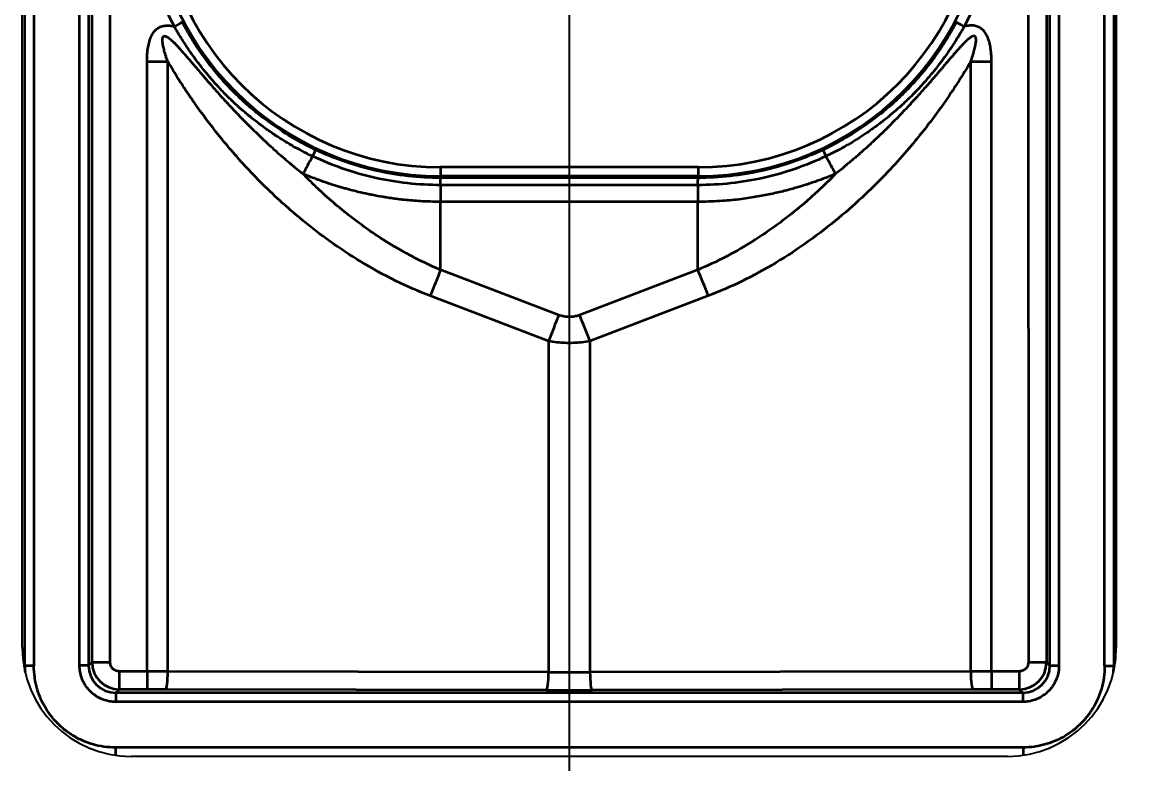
# Model space of a CAD drawing. Header units: millimetres. Extents: x 68 to 2000, y 100 to 2870.
# Drawn here: x 619.3 to 680.7, y 1670.3 to 1711.2 of the extents above; entities that cross this region are included whole.
import ezdxf

# ---------------------------------------------------------------- set-up
doc = ezdxf.new("R2010")
doc.units = ezdxf.units.MM
doc.header["$LTSCALE"] = 10
for name, color, linetype, lineweight in [('_Sichtbarkanten', 7, 'Continuous', 25), ('Bemaßung (ISO)', 7, 'Continuous', 25), ('Sichtbar schmal (ISO)', 7, 'Continuous', 35)]:
    doc.layers.add(name, color=color, linetype=linetype, lineweight=lineweight)
doc.styles.add('Notiztext (DIN)', font='verdana.ttf')
doc.dimstyles.new('Standard (DIN)', dxfattribs={"dimscale": 10, "dimtxt": 2.5, "dimasz": 2.5, "dimexe": 2, "dimexo": 4, "dimgap": 0.5, "dimtad": 1, "dimdec": 1, "dimrnd": 1e-08, "dimtxsty": 'Notiztext (DIN)', "dimcen": 0.09, "dimclrd": 256, "dimclre": 256, "dimclrt": 256, "dimadec": 0, "dimazin": 2, "dimtfac": 1, "dimtmove": 0, "dimatfit": 3, "dimfxl": 0, "dimtolj": 1, "dimtzin": 0, "dimlwd": -1, "dimlwe": -1, "dimarcsym": 0})

# ---------------------------------------------------------------- blocks, each defined once
blk = doc.blocks.new('*D75')
at = {"layer": 'Bemaßung (ISO)', "transparency": 16777216}
for p, q in [((649.429, 1980.97), (649.429, 1440.017)), ((589.279, 1583.67), (589.279, 1440.017)), ((564.279, 1460.017), (539.279, 1460.017)), ((589.279, 1460.017), (614.279, 1460.017)), ((614.279, 1460.017), (624.429, 1460.017)), ((649.429, 1460.017), (624.429, 1460.017)), ((674.429, 1460.017), (699.429, 1460.017))]:
    blk.add_line(p, q, dxfattribs=at)
for points in [[(564.279, 1464.184), (564.279, 1455.85), (589.279, 1460.017)], [(674.429, 1464.184), (674.429, 1455.85), (649.429, 1460.017)]]:
    blk.add_solid(points, dxfattribs=at)
at = {"layer": 'Defpoints', "color": 0, "transparency": 16777216}
for p in [(649.429, 2020.97), (589.279, 1623.67), (649.429, 1460.017)]:
    blk.add_point(p, dxfattribs=at)
at = {"layer": 'Bemaßung (ISO)', "transparency": 16777216, "insert": (599.778, 1491.041), "char_height": 25, "attachment_point": 1, "style": 'Notiztext (DIN)'}
blk.add_mtext('\\A1;60', dxfattribs=at)
blk = doc.blocks.new('*D78')
at = {"layer": 'Bemaßung (ISO)', "transparency": 16777216}
for p, q in [((584.438, 2473.661), (477.204, 2473.661)), ((497.204, 1698.679), (497.204, 2448.661)), ((584.438, 1673.679), (477.204, 1673.679))]:
    blk.add_line(p, q, dxfattribs=at)
for points in [[(493.038, 2448.661), (501.371, 2448.661), (497.204, 2473.661)], [(493.038, 1698.679), (501.371, 1698.679), (497.204, 1673.679)]]:
    blk.add_solid(points, dxfattribs=at)
at = {"layer": 'Defpoints', "color": 0, "transparency": 16777216}
for p in [(497.204, 2473.661), (624.438, 2473.661), (624.438, 1673.679)]:
    blk.add_point(p, dxfattribs=at)
at = {"layer": 'Bemaßung (ISO)', "transparency": 16777216, "insert": (466.063, 2043.037), "char_height": 25, "attachment_point": 1, "rotation": 90, "style": 'Notiztext (DIN)'}
blk.add_mtext('\\A1;800', dxfattribs=at)
blk = doc.blocks.new('*D80')
at = {"layer": 'Bemaßung (ISO)', "transparency": 16777216}
for p, q in [((622.438, 1635.678), (622.438, 1523.393)), ((676.421, 1635.678), (676.421, 1523.393)), ((597.438, 1543.393), (572.438, 1543.393)), ((622.438, 1543.393), (676.421, 1543.393)), ((701.421, 1543.393), (726.421, 1543.393))]:
    blk.add_line(p, q, dxfattribs=at)
for points in [[(597.438, 1547.56), (597.438, 1539.227), (622.438, 1543.393)], [(701.421, 1547.56), (701.421, 1539.227), (676.421, 1543.393)]]:
    blk.add_solid(points, dxfattribs=at)
at = {"layer": 'Defpoints', "color": 0, "transparency": 16777216}
for p in [(622.438, 1675.678), (676.421, 1675.678), (676.421, 1543.393)]:
    blk.add_point(p, dxfattribs=at)
at = {"layer": 'Bemaßung (ISO)', "transparency": 16777216, "insert": (629.97, 1573.914), "char_height": 25, "attachment_point": 1, "style": 'Notiztext (DIN)'}
blk.add_mtext('\\A1;54', dxfattribs=at)

msp = doc.modelspace()

# ---------------------------------------------------------------- linework, layer by layer
at = {"layer": '_Sichtbarkanten'}
for p, q in [((619.279, 1676.67), (619.279, 2470.67)), ((679.579, 2470.67), (679.579, 1676.67)), ((673.579, 1670.67), (625.279, 1670.67))]:
    msp.add_line(p, q, dxfattribs=at)
for centre, start, end in [((625.279, 1676.67), 180, 270), ((673.579, 1676.67), 270, 0)]:
    msp.add_arc(centre, 6, start, end, dxfattribs=at)
at = {"layer": 'Sichtbar schmal (ISO)'}
for p, q in [((619.421, 1675.661), (619.421, 2471.679)), ((619.921, 2471.679), (619.921, 1675.661)), ((622.438, 1675.678), (622.438, 2471.662)), ((622.938, 2471.662), (622.938, 1675.678)), ((675.921, 1675.678), (675.921, 2471.662)), ((676.421, 2471.662), (676.421, 1675.678)), ((678.938, 1675.661), (678.938, 2471.679)), ((679.438, 2471.679), (679.438, 1675.661)), ((623.126, 1675.866), (623.153, 1976.053)), ((624.126, 1675.861), (624.153, 1976.048)), ((674.706, 1976.048), (674.733, 1675.861)), ((675.706, 1976.053), (675.733, 1675.866)), ((626.157, 1675.361), (626.157, 1708.991)), ((627.298, 1675.36), (627.298, 1708.991)), ((671.561, 1675.36), (671.561, 1708.991)), ((672.702, 1675.361), (672.702, 1708.991)), ((656.529, 1703.161), (642.329, 1703.161)), ((642.329, 1703.161), (642.329, 1702.661)), ((656.529, 1703.161), (656.529, 1702.661)), ((642.329, 1702.661), (642.329, 1702.577)), ((656.529, 1702.661), (642.329, 1702.661)), ((656.529, 1702.577), (642.329, 1702.577)), ((656.529, 1702.661), (656.529, 1702.577)), ((656.52, 1702.178), (642.339, 1702.178)), ((642.339, 1702.178), (642.339, 1701.257)), ((656.52, 1702.178), (656.52, 1701.257)), ((656.52, 1701.257), (642.339, 1701.257)), ((642.339, 1697.504), (642.339, 1701.257)), ((656.52, 1697.504), (656.52, 1701.257)), ((648.859, 1695.012), (642.339, 1697.504)), ((656.52, 1697.504), (650, 1695.012)), ((648.288, 1693.576), (641.768, 1696.068)), ((657.09, 1696.068), (650.571, 1693.576)), ((648.288, 1693.576), (648.288, 1675.318)), ((650.571, 1693.576), (650.571, 1675.318)), ((619.373, 1675.613), (619.421, 1675.661)), ((619.921, 1675.661), (619.421, 1675.661)), ((622.938, 1675.678), (622.438, 1675.678)), ((623.126, 1675.866), (622.938, 1675.678)), ((675.921, 1675.678), (675.733, 1675.866)), ((675.921, 1675.678), (676.421, 1675.678)), ((678.938, 1675.661), (679.438, 1675.661)), ((679.438, 1675.661), (679.486, 1675.613)), ((626.157, 1675.361), (624.625, 1675.361)), ((624.625, 1675.361), (624.625, 1674.366)), ((626.157, 1675.361), (626.157, 1674.366)), ((648.288, 1675.318), (627.298, 1675.36)), ((671.561, 1675.36), (650.571, 1675.318)), ((674.233, 1675.361), (672.702, 1675.361)), ((672.702, 1675.361), (672.702, 1674.366)), ((674.233, 1675.361), (674.233, 1674.366)), ((624.625, 1674.366), (624.438, 1674.178)), ((626.157, 1674.366), (624.625, 1674.366)), ((648.174, 1674.323), (627.184, 1674.365)), ((671.675, 1674.365), (650.685, 1674.323)), ((674.233, 1674.366), (672.702, 1674.366)), ((674.421, 1674.178), (674.233, 1674.366)), ((674.421, 1674.178), (624.438, 1674.178)), ((624.438, 1674.178), (624.438, 1673.679)), ((674.421, 1673.679), (624.438, 1673.679)), ((674.421, 1674.178), (674.421, 1673.679)), ((674.439, 1671.161), (624.42, 1671.161)), ((624.42, 1671.161), (624.42, 1670.732)), ((674.439, 1671.161), (674.439, 1670.732))]:
    msp.add_line(p, q, dxfattribs=at)
for centre, radius, start, end in [((642.329, 1718.67), 16.009, 90, 270), ((656.529, 1718.67), 16.009, 270, 90), ((642.329, 1718.67), 15.509, 90, 270), ((656.529, 1718.67), 15.509, 270, 90)]:
    msp.add_arc(centre, radius, start, end, dxfattribs=at)
for centre, major_axis, ratio, start_param, end_param in [((627.661, 1710.924), (0.442, 0.233), 0.004634, 0.017453, 1.568358), ((671.198, 1710.924), (-0.442, 0.233), 0.004631, 4.714833, 6.265732), ((626.157, 1709.043), (-10, 0), 0.005236, 1.570796, 1.685164), ((672.702, 1709.043), (-10, 0), 0.005236, 1.45643, 1.570796), ((636.283, 1705.683), (4.738, 8.806), 0.002481, 4.379443, 4.494548), ((635.23, 1703.672), (0.214, 0.452), 0.008952, 4.930063, 6.265731), ((663.629, 1703.672), (-0.214, 0.452), 0.008952, 0.017454, 1.353122), ((662.576, 1705.683), (4.738, -8.806), 0.002481, 4.93023, 5.045334), ((642.335, 1702.077), (-0.005, 0.5), 0.011389, 4.914052, 6.265594), ((642.339, 1696.042), (1.785, 4.67), 0.108522, 1.294198, 1.606695), ((656.52, 1696.042), (-1.785, 4.67), 0.108522, 4.67649, 4.988987), ((648.859, 1693.55), (1.785, 4.67), 0.108522, 1.294198, 1.606695), ((650, 1693.55), (-1.785, 4.67), 0.108522, 4.67649, 4.988987), ((624.422, 1675.662), (-3.537, -3.536), 0.999752, 5.498011, 5.56521), ((624.438, 1675.679), (-1.068, -1.054), 0.999497, 5.504308, 7.074794), ((624.126, 1675.866), (-1, 0), 0.005236, 0.017454, 1.570797), ((624.626, 1675.866), (-0.971, 1.143), 0.999883, 0.866451, 2.437004), ((674.233, 1675.866), (-0.971, -1.143), 0.999883, 0.704588, 2.275142), ((674.42, 1675.679), (-1.061, 1.061), 0.999492, 2.356403, 3.926894), ((674.733, 1675.866), (1, 0), 0.005236, 4.712389, 6.265732), ((674.437, 1675.662), (-3.537, 3.536), 0.999752, 3.859546, 3.926745), ((626.157, 1675.209), (-9.998, 0), 0.015185, 4.597998, 4.712389), ((627.184, 1675.365), (-0.002, -1), 0.11413, 0.017568, 1.565823), ((648.174, 1675.323), (-0.002, -1), 0.11413, 0.017568, 1.565823), ((649.429, 1675.513), (-9.997, 0), 0.01972, 1.456394, 1.685199), ((650.685, 1675.323), (0.002, -1), 0.11413, 4.717362, 6.265617), ((672.702, 1675.209), (-9.998, 0), 0.015186, 4.712389, 4.82678), ((671.675, 1675.365), (0.002, -1), 0.11413, 4.717362, 6.265617), ((626.157, 1674.209), (-8.998, 0), 0.017452, 4.597994, 4.712388), ((649.429, 1674.514), (-10.997, 0), 0.017452, 1.4564, 1.685193), ((672.702, 1674.209), (-8.998, 0), 0.017452, 4.71239, 4.826784)]:
    msp.add_ellipse(centre, major_axis=major_axis, ratio=ratio, start_param=start_param, end_param=end_param, dxfattribs=at)
for points in [[(627.661, 1710.927), (627.381, 1711.456), (626.883, 1712.538), (626.312, 1714.239), (625.928, 1715.989), (625.734, 1717.771), (625.734, 1719.564), (625.927, 1721.346), (626.31, 1723.096), (626.88, 1724.797), (627.378, 1725.88), (627.658, 1726.409)], [(626.157, 1708.991), (626.157, 1709.066), (626.159, 1709.213), (626.171, 1709.416), (626.189, 1709.606), (626.214, 1709.784), (626.247, 1709.949), (626.286, 1710.101), (626.332, 1710.243), (626.385, 1710.373), (626.445, 1710.491), (626.513, 1710.596), (626.586, 1710.687), (626.663, 1710.764), (626.746, 1710.828), (626.836, 1710.882), (626.937, 1710.926), (627.054, 1710.959), (627.186, 1710.977), (627.332, 1710.979), (627.492, 1710.963), (627.603, 1710.941), (627.661, 1710.927)], [(671.561, 1708.991), (671.38, 1708.685), (671.002, 1708.068), (670.4, 1707.149), (669.727, 1706.189), (668.954, 1705.167), (668.057, 1704.073), (667.003, 1702.899), (665.757, 1701.647), (664.299, 1700.348), (662.643, 1699.063), (660.819, 1697.86), (658.914, 1696.827), (657.695, 1696.299), (657.09, 1696.068)], [(624.625, 1675.361), (624.592, 1675.361), (624.528, 1675.367), (624.433, 1675.396), (624.346, 1675.442), (624.27, 1675.505), (624.207, 1675.581), (624.161, 1675.668), (624.132, 1675.763), (624.126, 1675.828), (624.126, 1675.861)], [(674.733, 1675.861), (674.733, 1675.828), (674.727, 1675.763), (674.698, 1675.668), (674.652, 1675.581), (674.589, 1675.505), (674.513, 1675.442), (674.426, 1675.396), (674.331, 1675.367), (674.267, 1675.361), (674.233, 1675.361)]]:
    msp.add_open_spline(points, degree=3, dxfattribs=at)
for points, knots in [([(671.201, 1726.409), (671.48, 1725.88), (671.979, 1724.797), (672.549, 1723.096), (672.932, 1721.346), (673.125, 1719.564), (673.125, 1717.771), (672.931, 1715.989), (672.547, 1714.239), (671.976, 1712.538), (671.478, 1711.456), (671.198, 1710.927)], [0, 0, 0, 0, 0.1111111, 0.2222222, 0.3333333, 0.4444444, 0.5555556, 0.6666667, 0.7777778, 0.8888889, 1, 1, 1, 1]), ([(635.444, 1704.124), (635.039, 1704.316), (634.663, 1704.515), (634.316, 1704.714), (633.97, 1704.913), (633.652, 1705.112), (633.358, 1705.31), (633.064, 1705.508), (632.792, 1705.704), (632.54, 1705.897), (632.289, 1706.09), (632.057, 1706.28), (631.841, 1706.465), (631.625, 1706.651), (631.425, 1706.833), (631.24, 1707.01), (631.054, 1707.187), (630.882, 1707.359), (630.721, 1707.526), (630.561, 1707.694), (630.412, 1707.856), (630.272, 1708.014), (630.133, 1708.172), (630.004, 1708.325), (629.883, 1708.473), (629.762, 1708.621), (629.649, 1708.764), (629.543, 1708.902), (629.438, 1709.041), (629.339, 1709.175), (629.247, 1709.304), (629.154, 1709.434), (629.068, 1709.558), (628.987, 1709.679), (628.906, 1709.799), (628.83, 1709.915), (628.759, 1710.027), (628.688, 1710.139), (628.622, 1710.246), (628.56, 1710.349), (628.498, 1710.452), (628.44, 1710.55), (628.386, 1710.644), (628.332, 1710.739), (628.282, 1710.828), (628.235, 1710.913), (628.188, 1710.999), (628.144, 1711.08), (628.103, 1711.157)], [0, 0, 0, 0, 0.0625, 0.0625, 0.0625, 0.125, 0.125, 0.125, 0.1875, 0.1875, 0.1875, 0.25, 0.25, 0.25, 0.3125, 0.3125, 0.3125, 0.375, 0.375, 0.375, 0.4375, 0.4375, 0.4375, 0.5, 0.5, 0.5, 0.5625, 0.5625, 0.5625, 0.625, 0.625, 0.625, 0.6875, 0.6875, 0.6875, 0.75, 0.75, 0.75, 0.8125, 0.8125, 0.8125, 0.875, 0.875, 0.875, 0.9375, 0.9375, 0.9375, 0.9999999, 0.9999999, 0.9999999, 0.9999999]), ([(670.756, 1711.157), (670.716, 1711.081), (670.672, 1711), (670.625, 1710.915), (670.578, 1710.829), (670.528, 1710.739), (670.473, 1710.645), (670.419, 1710.55), (670.361, 1710.451), (670.298, 1710.347), (670.235, 1710.243), (670.169, 1710.135), (670.097, 1710.023), (670.025, 1709.91), (669.949, 1709.793), (669.867, 1709.672), (669.786, 1709.551), (669.699, 1709.425), (669.605, 1709.295), (669.512, 1709.165), (669.413, 1709.03), (669.307, 1708.891), (669.2, 1708.752), (669.087, 1708.608), (668.965, 1708.459), (668.843, 1708.311), (668.713, 1708.158), (668.574, 1708), (668.434, 1707.842), (668.285, 1707.679), (668.124, 1707.512), (667.963, 1707.344), (667.79, 1707.172), (667.604, 1706.995), (667.418, 1706.819), (667.219, 1706.637), (667.003, 1706.452), (666.787, 1706.267), (666.555, 1706.078), (666.304, 1705.886), (666.053, 1705.694), (665.782, 1705.498), (665.489, 1705.302), (665.196, 1705.105), (664.88, 1704.907), (664.535, 1704.709), (664.191, 1704.512), (663.817, 1704.315), (663.415, 1704.124)], [0.0000001, 0.0000001, 0.0000001, 0.0000001, 0.0625, 0.0625, 0.0625, 0.125, 0.125, 0.125, 0.1875, 0.1875, 0.1875, 0.25, 0.25, 0.25, 0.3125, 0.3125, 0.3125, 0.375, 0.375, 0.375, 0.4375, 0.4375, 0.4375, 0.5, 0.5, 0.5, 0.5625, 0.5625, 0.5625, 0.625, 0.625, 0.625, 0.6875, 0.6875, 0.6875, 0.75, 0.75, 0.75, 0.8125, 0.8125, 0.8125, 0.875, 0.875, 0.875, 0.9375, 0.9375, 0.9375, 1, 1, 1, 1]), ([(635.28, 1703.768), (634.895, 1703.951), (634.535, 1704.141), (634.201, 1704.33), (634.175, 1704.345), (634.148, 1704.361), (634.121, 1704.376), (633.818, 1704.55), (633.536, 1704.724), (633.272, 1704.898), (633.226, 1704.928), (633.181, 1704.958), (633.136, 1704.988), (632.899, 1705.146), (632.677, 1705.304), (632.468, 1705.459), (632.409, 1705.503), (632.35, 1705.546), (632.293, 1705.59), (632.109, 1705.73), (631.935, 1705.869), (631.769, 1706.005), (631.702, 1706.061), (631.635, 1706.117), (631.571, 1706.172), (631.427, 1706.293), (631.291, 1706.413), (631.161, 1706.532), (631.088, 1706.598), (631.017, 1706.663), (630.948, 1706.728), (630.838, 1706.832), (630.732, 1706.934), (630.63, 1707.034), (630.555, 1707.109), (630.482, 1707.182), (630.411, 1707.255), (630.326, 1707.342), (630.244, 1707.428), (630.165, 1707.512), (630.089, 1707.593), (630.015, 1707.673), (629.944, 1707.752), (629.879, 1707.824), (629.817, 1707.894), (629.756, 1707.964), (629.681, 1708.05), (629.608, 1708.135), (629.538, 1708.219), (629.489, 1708.276), (629.442, 1708.333), (629.396, 1708.389), (629.322, 1708.48), (629.251, 1708.569), (629.182, 1708.656), (629.147, 1708.701), (629.112, 1708.745), (629.078, 1708.789), (629.006, 1708.883), (628.937, 1708.974), (628.871, 1709.063), (628.846, 1709.097), (628.821, 1709.131), (628.797, 1709.164), (628.727, 1709.259), (628.661, 1709.353), (628.597, 1709.443), (628.58, 1709.467), (628.564, 1709.49), (628.548, 1709.514), (628.481, 1709.61), (628.417, 1709.704), (628.356, 1709.795), (628.346, 1709.81), (628.337, 1709.824), (628.327, 1709.839), (628.263, 1709.936), (628.202, 1710.029), (628.145, 1710.119), (628.141, 1710.125), (628.137, 1710.132), (628.133, 1710.138), (628.072, 1710.235), (628.014, 1710.327), (627.96, 1710.416), (627.903, 1710.509), (627.85, 1710.598), (627.8, 1710.683), (627.75, 1710.769), (627.704, 1710.85), (627.661, 1710.927)], [0, 0, 0, 0, 0.057856, 0.057856, 0.057856, 0.0625, 0.0625, 0.0625, 0.1157192, 0.1157192, 0.1157192, 0.125, 0.125, 0.125, 0.1737313, 0.1737313, 0.1737313, 0.1875, 0.1875, 0.1875, 0.2318592, 0.2318592, 0.2318592, 0.25, 0.25, 0.25, 0.2900943, 0.2900943, 0.2900943, 0.3125, 0.3125, 0.3125, 0.3484216, 0.3484216, 0.3484216, 0.375, 0.375, 0.375, 0.4068351, 0.4068351, 0.4068351, 0.4375, 0.4375, 0.4375, 0.4653206, 0.4653206, 0.4653206, 0.5, 0.5, 0.5, 0.5238699, 0.5238699, 0.5238699, 0.5625, 0.5625, 0.5625, 0.5824741, 0.5824741, 0.5824741, 0.625, 0.625, 0.625, 0.6410912, 0.6410912, 0.6410912, 0.6875, 0.6875, 0.6875, 0.6996435, 0.6996435, 0.6996435, 0.75, 0.75, 0.75, 0.758167, 0.758167, 0.758167, 0.8125, 0.8125, 0.8125, 0.816255, 0.816255, 0.816255, 0.875, 0.875, 0.875, 0.9372516, 0.9372516, 0.9372516, 0.9999999, 0.9999999, 0.9999999, 0.9999999]), ([(671.198, 1710.927), (671.156, 1710.851), (671.11, 1710.771), (671.06, 1710.686), (671.058, 1710.682), (671.055, 1710.678), (671.053, 1710.674), (671.005, 1710.592), (670.954, 1710.506), (670.899, 1710.416), (670.893, 1710.406), (670.887, 1710.396), (670.881, 1710.386), (670.828, 1710.3), (670.772, 1710.211), (670.713, 1710.117), (670.701, 1710.099), (670.69, 1710.081), (670.678, 1710.063), (670.622, 1709.975), (670.563, 1709.885), (670.5, 1709.791), (670.481, 1709.763), (670.463, 1709.736), (670.444, 1709.708), (670.385, 1709.62), (670.322, 1709.529), (670.257, 1709.436), (670.23, 1709.398), (670.203, 1709.36), (670.176, 1709.321), (670.114, 1709.234), (670.049, 1709.145), (669.981, 1709.054), (669.944, 1709.004), (669.907, 1708.954), (669.868, 1708.904), (669.804, 1708.819), (669.737, 1708.732), (669.667, 1708.644), (669.618, 1708.581), (669.567, 1708.518), (669.515, 1708.454), (669.449, 1708.372), (669.381, 1708.29), (669.31, 1708.205), (669.245, 1708.128), (669.178, 1708.05), (669.109, 1707.971), (669.042, 1707.894), (668.973, 1707.816), (668.902, 1707.737), (668.817, 1707.644), (668.73, 1707.549), (668.638, 1707.453), (668.572, 1707.383), (668.504, 1707.312), (668.434, 1707.24), (668.325, 1707.129), (668.211, 1707.016), (668.092, 1706.9), (668.028, 1706.838), (667.962, 1706.776), (667.895, 1706.713), (667.755, 1706.582), (667.608, 1706.449), (667.453, 1706.314), (667.394, 1706.262), (667.334, 1706.21), (667.272, 1706.158), (667.094, 1706.007), (666.905, 1705.853), (666.704, 1705.697), (666.654, 1705.657), (666.603, 1705.618), (666.551, 1705.579), (666.324, 1705.406), (666.082, 1705.232), (665.823, 1705.055), (665.786, 1705.03), (665.749, 1705.005), (665.711, 1704.98), (665.426, 1704.789), (665.12, 1704.597), (664.788, 1704.405), (664.769, 1704.394), (664.749, 1704.383), (664.73, 1704.371), (664.375, 1704.168), (663.992, 1703.965), (663.579, 1703.768)], [0, 0, 0, 0, 0.0625, 0.0625, 0.0625, 0.0654165, 0.0654165, 0.0654165, 0.125, 0.125, 0.125, 0.1314929, 0.1314929, 0.1314929, 0.1875, 0.1875, 0.1875, 0.1982752, 0.1982752, 0.1982752, 0.25, 0.25, 0.25, 0.2650897, 0.2650897, 0.2650897, 0.3125, 0.3125, 0.3125, 0.3317574, 0.3317574, 0.3317574, 0.375, 0.375, 0.375, 0.3984009, 0.3984009, 0.3984009, 0.4375, 0.4375, 0.4375, 0.4650881, 0.4650881, 0.4650881, 0.5, 0.5, 0.5, 0.5318572, 0.5318572, 0.5318572, 0.5625, 0.5625, 0.5625, 0.5987144, 0.5987144, 0.5987144, 0.625, 0.625, 0.625, 0.6656738, 0.6656738, 0.6656738, 0.6875, 0.6875, 0.6875, 0.7327477, 0.7327477, 0.7327477, 0.75, 0.75, 0.75, 0.7999678, 0.7999678, 0.7999678, 0.8125, 0.8125, 0.8125, 0.8671806, 0.8671806, 0.8671806, 0.875, 0.875, 0.875, 0.9340318, 0.9340318, 0.9340318, 0.9375, 0.9375, 0.9375, 0.9999996, 0.9999996, 0.9999996, 0.9999996]), ([(672.702, 1708.991), (672.702, 1709.068), (672.701, 1709.143), (672.698, 1709.215), (672.696, 1709.287), (672.692, 1709.356), (672.686, 1709.423), (672.681, 1709.489), (672.675, 1709.553), (672.667, 1709.615), (672.66, 1709.678), (672.651, 1709.737), (672.641, 1709.795), (672.631, 1709.853), (672.62, 1709.908), (672.608, 1709.962), (672.595, 1710.015), (672.582, 1710.067), (672.567, 1710.116), (672.553, 1710.165), (672.537, 1710.213), (672.52, 1710.258), (672.503, 1710.303), (672.484, 1710.347), (672.465, 1710.388), (672.445, 1710.43), (672.424, 1710.469), (672.402, 1710.506), (672.38, 1710.544), (672.357, 1710.579), (672.332, 1710.611), (672.308, 1710.644), (672.283, 1710.674), (672.257, 1710.701), (672.231, 1710.729), (672.204, 1710.754), (672.177, 1710.777), (672.15, 1710.8), (672.122, 1710.821), (672.092, 1710.839), (672.063, 1710.858), (672.033, 1710.875), (672.001, 1710.89), (671.969, 1710.906), (671.934, 1710.92), (671.897, 1710.931), (671.86, 1710.943), (671.82, 1710.953), (671.779, 1710.961), (671.737, 1710.969), (671.693, 1710.974), (671.647, 1710.976), (671.602, 1710.978), (671.555, 1710.978), (671.506, 1710.975), (671.458, 1710.972), (671.408, 1710.967), (671.356, 1710.959), (671.305, 1710.95), (671.252, 1710.94), (671.198, 1710.927)], [0, 0, 0, 0, 0.05, 0.05, 0.05, 0.1, 0.1, 0.1, 0.15, 0.15, 0.15, 0.2, 0.2, 0.2, 0.25, 0.25, 0.25, 0.3, 0.3, 0.3, 0.35, 0.35, 0.35, 0.4, 0.4, 0.4, 0.45, 0.45, 0.45, 0.5, 0.5, 0.5, 0.55, 0.55, 0.55, 0.6, 0.6, 0.6, 0.65, 0.65, 0.65, 0.7, 0.7, 0.7, 0.75, 0.75, 0.75, 0.8, 0.8, 0.8, 0.85, 0.85, 0.85, 0.9, 0.9, 0.9, 0.95, 0.95, 0.95, 1, 1, 1, 1]), ([(627.298, 1708.991), (627.275, 1709.056), (627.253, 1709.119), (627.234, 1709.179), (627.214, 1709.239), (627.195, 1709.296), (627.178, 1709.351), (627.161, 1709.406), (627.146, 1709.459), (627.131, 1709.51), (627.13, 1709.513), (627.129, 1709.517), (627.128, 1709.52), (627.115, 1709.567), (627.103, 1709.612), (627.092, 1709.656), (627.08, 1709.702), (627.07, 1709.747), (627.061, 1709.789), (627.051, 1709.831), (627.043, 1709.871), (627.036, 1709.909), (627.03, 1709.947), (627.024, 1709.983), (627.02, 1710.018), (627.015, 1710.052), (627.012, 1710.084), (627.01, 1710.113), (627.008, 1710.143), (627.008, 1710.171), (627.008, 1710.196), (627.009, 1710.221), (627.011, 1710.244), (627.014, 1710.264), (627.017, 1710.284), (627.021, 1710.302), (627.027, 1710.318), (627.032, 1710.333), (627.039, 1710.347), (627.046, 1710.358), (627.054, 1710.369), (627.063, 1710.378), (627.073, 1710.384), (627.083, 1710.391), (627.094, 1710.396), (627.108, 1710.399), (627.121, 1710.401), (627.136, 1710.401), (627.153, 1710.399), (627.17, 1710.396), (627.19, 1710.39), (627.211, 1710.381), (627.233, 1710.372), (627.256, 1710.36), (627.282, 1710.344), (627.308, 1710.328), (627.336, 1710.308), (627.366, 1710.285), (627.396, 1710.262), (627.428, 1710.236), (627.462, 1710.206), (627.496, 1710.177), (627.531, 1710.145), (627.567, 1710.11), (627.604, 1710.075), (627.642, 1710.037), (627.681, 1709.997), (627.713, 1709.964), (627.746, 1709.929), (627.781, 1709.893), (627.788, 1709.885), (627.796, 1709.877), (627.804, 1709.868), (627.846, 1709.823), (627.89, 1709.775), (627.936, 1709.724), (627.982, 1709.674), (628.03, 1709.62), (628.08, 1709.563), (628.13, 1709.507), (628.182, 1709.447), (628.236, 1709.384), (628.291, 1709.321), (628.348, 1709.255), (628.408, 1709.185), (628.468, 1709.116), (628.53, 1709.042), (628.596, 1708.965), (628.603, 1708.956), (628.611, 1708.947), (628.619, 1708.938), (628.678, 1708.869), (628.739, 1708.798), (628.802, 1708.723), (628.874, 1708.638), (628.95, 1708.549), (629.03, 1708.456), (629.11, 1708.363), (629.193, 1708.265), (629.281, 1708.163), (629.331, 1708.105), (629.381, 1708.047), (629.433, 1707.987), (629.475, 1707.939), (629.517, 1707.89), (629.56, 1707.84), (629.658, 1707.727), (629.761, 1707.61), (629.869, 1707.487), (629.978, 1707.365), (630.091, 1707.238), (630.21, 1707.105), (630.224, 1707.091), (630.237, 1707.076), (630.25, 1707.061), (630.357, 1706.943), (630.469, 1706.82), (630.586, 1706.693), (630.718, 1706.55), (630.856, 1706.402), (631.002, 1706.248), (631.03, 1706.219), (631.057, 1706.19), (631.086, 1706.16), (631.207, 1706.033), (631.333, 1705.902), (631.466, 1705.766), (631.628, 1705.601), (631.799, 1705.43), (631.98, 1705.251), (631.983, 1705.249), (631.986, 1705.246), (631.988, 1705.243), (632.173, 1705.062), (632.369, 1704.873), (632.579, 1704.676), (632.708, 1704.554), (632.843, 1704.429), (632.982, 1704.302), (633.069, 1704.223), (633.158, 1704.143), (633.248, 1704.062), (633.486, 1703.85), (633.739, 1703.63), (633.992, 1703.417), (634.038, 1703.378), (634.084, 1703.34), (634.13, 1703.301), (634.337, 1703.129), (634.544, 1702.96), (634.755, 1702.794)], [0, 0, 0, 0, 0.02439, 0.02439, 0.02439, 0.04878, 0.04878, 0.04878, 0.073171, 0.073171, 0.073171, 0.074818, 0.074818, 0.074818, 0.097561, 0.097561, 0.097561, 0.121951, 0.121951, 0.121951, 0.146341, 0.146341, 0.146341, 0.170732, 0.170732, 0.170732, 0.195122, 0.195122, 0.195122, 0.219512, 0.219512, 0.219512, 0.243902, 0.243902, 0.243902, 0.268293, 0.268293, 0.268293, 0.292683, 0.292683, 0.292683, 0.317073, 0.317073, 0.317073, 0.341463, 0.341463, 0.341463, 0.365854, 0.365854, 0.365854, 0.390244, 0.390244, 0.390244, 0.414634, 0.414634, 0.414634, 0.439024, 0.439024, 0.439024, 0.463415, 0.463415, 0.463415, 0.487805, 0.487805, 0.487805, 0.512195, 0.512195, 0.512195, 0.532127, 0.532127, 0.532127, 0.536585, 0.536585, 0.536585, 0.560976, 0.560976, 0.560976, 0.585366, 0.585366, 0.585366, 0.609756, 0.609756, 0.609756, 0.634146, 0.634146, 0.634146, 0.658537, 0.658537, 0.658537, 0.661392, 0.661392, 0.661392, 0.682927, 0.682927, 0.682927, 0.707317, 0.707317, 0.707317, 0.731707, 0.731707, 0.731707, 0.745291, 0.745291, 0.745291, 0.756098, 0.756098, 0.756098, 0.780488, 0.780488, 0.780488, 0.804878, 0.804878, 0.804878, 0.807561, 0.807561, 0.807561, 0.829268, 0.829268, 0.829268, 0.853659, 0.853659, 0.853659, 0.858249, 0.858249, 0.858249, 0.878049, 0.878049, 0.878049, 0.90208, 0.90208, 0.90208, 0.902439, 0.902439, 0.902439, 0.926829, 0.926829, 0.926829, 0.941896, 0.941896, 0.941896, 0.95122, 0.95122, 0.95122, 0.97561, 0.97561, 0.97561, 0.98007, 0.98007, 0.98007, 1, 1, 1, 1]), ([(671.561, 1708.991), (671.585, 1709.06), (671.608, 1709.125), (671.628, 1709.188), (671.649, 1709.25), (671.668, 1709.31), (671.685, 1709.367), (671.703, 1709.424), (671.719, 1709.479), (671.734, 1709.531), (671.748, 1709.584), (671.761, 1709.634), (671.773, 1709.681), (671.785, 1709.729), (671.795, 1709.774), (671.804, 1709.817), (671.814, 1709.86), (671.821, 1709.901), (671.828, 1709.94), (671.834, 1709.978), (671.839, 1710.015), (671.843, 1710.049), (671.847, 1710.083), (671.849, 1710.115), (671.85, 1710.144), (671.851, 1710.173), (671.851, 1710.201), (671.849, 1710.225), (671.847, 1710.249), (671.844, 1710.271), (671.84, 1710.29), (671.836, 1710.309), (671.83, 1710.325), (671.823, 1710.339), (671.816, 1710.353), (671.808, 1710.364), (671.799, 1710.373), (671.79, 1710.382), (671.78, 1710.389), (671.768, 1710.394), (671.757, 1710.398), (671.743, 1710.401), (671.727, 1710.401), (671.712, 1710.4), (671.694, 1710.397), (671.674, 1710.391), (671.654, 1710.385), (671.632, 1710.375), (671.609, 1710.362), (671.605, 1710.361), (671.602, 1710.359), (671.599, 1710.357), (671.578, 1710.345), (671.556, 1710.331), (671.532, 1710.314), (671.528, 1710.312), (671.524, 1710.309), (671.52, 1710.306), (671.496, 1710.289), (671.471, 1710.269), (671.445, 1710.247), (671.44, 1710.244), (671.436, 1710.24), (671.431, 1710.236), (671.404, 1710.213), (671.376, 1710.189), (671.347, 1710.162), (671.342, 1710.157), (671.337, 1710.152), (671.331, 1710.147), (671.302, 1710.12), (671.272, 1710.091), (671.24, 1710.06), (671.234, 1710.053), (671.228, 1710.047), (671.221, 1710.041), (671.19, 1710.009), (671.158, 1709.976), (671.124, 1709.941), (671.117, 1709.934), (671.11, 1709.927), (671.103, 1709.919), (671.07, 1709.884), (671.035, 1709.847), (671, 1709.809), (670.992, 1709.8), (670.984, 1709.791), (670.976, 1709.783), (670.94, 1709.744), (670.904, 1709.703), (670.866, 1709.661), (670.857, 1709.651), (670.848, 1709.641), (670.839, 1709.63), (670.801, 1709.588), (670.761, 1709.543), (670.721, 1709.497), (670.711, 1709.485), (670.7, 1709.473), (670.69, 1709.462), (670.649, 1709.415), (670.607, 1709.366), (670.563, 1709.315), (670.551, 1709.302), (670.54, 1709.288), (670.528, 1709.275), (670.484, 1709.223), (670.438, 1709.17), (670.39, 1709.114), (670.377, 1709.099), (670.364, 1709.084), (670.351, 1709.068), (670.303, 1709.012), (670.253, 1708.954), (670.202, 1708.893), (670.187, 1708.876), (670.172, 1708.858), (670.156, 1708.84), (670.104, 1708.779), (670.051, 1708.716), (669.995, 1708.651), (669.978, 1708.631), (669.961, 1708.611), (669.943, 1708.59), (669.887, 1708.524), (669.829, 1708.455), (669.768, 1708.385), (669.749, 1708.362), (669.729, 1708.339), (669.709, 1708.316), (669.648, 1708.244), (669.584, 1708.17), (669.518, 1708.094), (669.496, 1708.068), (669.474, 1708.042), (669.451, 1708.016), (669.384, 1707.939), (669.315, 1707.859), (669.243, 1707.776), (669.218, 1707.747), (669.192, 1707.718), (669.167, 1707.689), (669.093, 1707.605), (669.017, 1707.519), (668.939, 1707.43), (668.91, 1707.398), (668.881, 1707.365), (668.852, 1707.332), (668.772, 1707.242), (668.689, 1707.15), (668.603, 1707.054), (668.57, 1707.018), (668.537, 1706.982), (668.504, 1706.945), (668.416, 1706.849), (668.325, 1706.75), (668.231, 1706.648), (668.194, 1706.608), (668.156, 1706.567), (668.118, 1706.526), (668.022, 1706.423), (667.923, 1706.317), (667.82, 1706.209), (667.777, 1706.164), (667.734, 1706.119), (667.691, 1706.074), (667.585, 1705.964), (667.476, 1705.852), (667.363, 1705.736), (667.315, 1705.687), (667.266, 1705.637), (667.216, 1705.587), (667.1, 1705.47), (666.98, 1705.351), (666.855, 1705.229), (666.8, 1705.174), (666.744, 1705.119), (666.686, 1705.064), (666.559, 1704.94), (666.427, 1704.814), (666.29, 1704.685), (666.226, 1704.625), (666.161, 1704.564), (666.095, 1704.503), (665.954, 1704.373), (665.808, 1704.239), (665.654, 1704.101), (665.581, 1704.035), (665.506, 1703.968), (665.429, 1703.901), (665.271, 1703.762), (665.105, 1703.619), (664.932, 1703.472), (664.846, 1703.399), (664.757, 1703.325), (664.667, 1703.25), (664.487, 1703.101), (664.3, 1702.949), (664.104, 1702.794)], [0, 0, 0, 0, 0.02439, 0.02439, 0.02439, 0.04878, 0.04878, 0.04878, 0.073171, 0.073171, 0.073171, 0.097561, 0.097561, 0.097561, 0.121951, 0.121951, 0.121951, 0.146341, 0.146341, 0.146341, 0.170732, 0.170732, 0.170732, 0.195122, 0.195122, 0.195122, 0.219512, 0.219512, 0.219512, 0.243902, 0.243902, 0.243902, 0.268293, 0.268293, 0.268293, 0.292683, 0.292683, 0.292683, 0.317073, 0.317073, 0.317073, 0.341463, 0.341463, 0.341463, 0.365854, 0.365854, 0.365854, 0.390244, 0.390244, 0.390244, 0.393518, 0.393518, 0.393518, 0.414634, 0.414634, 0.414634, 0.418112, 0.418112, 0.418112, 0.439024, 0.439024, 0.439024, 0.442703, 0.442703, 0.442703, 0.463415, 0.463415, 0.463415, 0.467296, 0.467296, 0.467296, 0.487805, 0.487805, 0.487805, 0.491893, 0.491893, 0.491893, 0.512195, 0.512195, 0.512195, 0.516493, 0.516493, 0.516493, 0.536585, 0.536585, 0.536585, 0.541088, 0.541088, 0.541088, 0.560976, 0.560976, 0.560976, 0.565682, 0.565682, 0.565682, 0.585366, 0.585366, 0.585366, 0.590276, 0.590276, 0.590276, 0.609756, 0.609756, 0.609756, 0.61487, 0.61487, 0.61487, 0.634146, 0.634146, 0.634146, 0.639465, 0.639465, 0.639465, 0.658537, 0.658537, 0.658537, 0.66406, 0.66406, 0.66406, 0.682927, 0.682927, 0.682927, 0.688655, 0.688655, 0.688655, 0.707317, 0.707317, 0.707317, 0.713249, 0.713249, 0.713249, 0.731707, 0.731707, 0.731707, 0.737844, 0.737844, 0.737844, 0.756098, 0.756098, 0.756098, 0.762438, 0.762438, 0.762438, 0.780488, 0.780488, 0.780488, 0.787032, 0.787032, 0.787032, 0.804878, 0.804878, 0.804878, 0.811627, 0.811627, 0.811627, 0.829268, 0.829268, 0.829268, 0.836222, 0.836222, 0.836222, 0.853659, 0.853659, 0.853659, 0.860817, 0.860817, 0.860817, 0.878049, 0.878049, 0.878049, 0.885411, 0.885411, 0.885411, 0.902439, 0.902439, 0.902439, 0.910011, 0.910011, 0.910011, 0.926829, 0.926829, 0.926829, 0.934609, 0.934609, 0.934609, 0.95122, 0.95122, 0.95122, 0.959197, 0.959197, 0.959197, 0.97561, 0.97561, 0.97561, 0.983776, 0.983776, 0.983776, 1, 1, 1, 1]), ([(641.768, 1696.068), (641.126, 1696.314), (639.859, 1696.867), (637.934, 1697.925), (636.211, 1699.072), (634.735, 1700.211), (633.468, 1701.313), (632.372, 1702.371), (631.421, 1703.375), (630.592, 1704.325), (629.853, 1705.236), (629.171, 1706.138), (628.519, 1707.061), (627.891, 1708.014), (627.492, 1708.663), (627.298, 1708.991)], [0, 0, 0, 0, 0.0769231, 0.1538462, 0.2307692, 0.3076923, 0.3846154, 0.4615385, 0.5384615, 0.6153846, 0.6923077, 0.7692308, 0.8461538, 0.9230769, 0.9999999, 0.9999999, 0.9999999, 0.9999999]), ([(642.339, 1702.178), (641.732, 1702.177), (641.125, 1702.211), (640.521, 1702.278), (639.916, 1702.345), (639.313, 1702.446), (638.719, 1702.579), (638.715, 1702.58), (638.712, 1702.581), (638.708, 1702.582), (638.118, 1702.715), (637.536, 1702.881), (636.965, 1703.079), (636.961, 1703.08), (636.956, 1703.082), (636.952, 1703.083), (636.382, 1703.281), (635.824, 1703.51), (635.28, 1703.768)], [0, 0, 0, 0, 0.25, 0.25, 0.25, 0.5, 0.5, 0.5, 0.501481, 0.501481, 0.501481, 0.75, 0.75, 0.75, 0.751836, 0.751836, 0.751836, 1, 1, 1, 1]), ([(642.329, 1702.577), (641.738, 1702.577), (641.146, 1702.61), (640.557, 1702.675), (639.967, 1702.741), (639.379, 1702.839), (638.8, 1702.969), (638.221, 1703.099), (637.649, 1703.261), (637.089, 1703.454), (636.528, 1703.647), (635.979, 1703.871), (635.444, 1704.124)], [0, 0, 0, 0, 0.25, 0.25, 0.25, 0.5, 0.5, 0.5, 0.75, 0.75, 0.75, 1, 1, 1, 1]), ([(663.579, 1703.768), (663.034, 1703.509), (662.474, 1703.28), (661.903, 1703.082), (661.327, 1702.882), (660.74, 1702.715), (660.145, 1702.581), (659.549, 1702.446), (658.945, 1702.345), (658.339, 1702.278), (657.734, 1702.211), (657.127, 1702.177), (656.52, 1702.178)], [0, 0, 0, 0, 0.248767, 0.248767, 0.248767, 0.499446, 0.499446, 0.499446, 0.749957, 0.749957, 0.749957, 1, 1, 1, 1]), ([(663.415, 1704.124), (662.88, 1703.871), (662.331, 1703.647), (661.771, 1703.455), (661.21, 1703.262), (660.639, 1703.1), (660.06, 1702.969), (659.48, 1702.839), (658.892, 1702.741), (658.303, 1702.675), (657.713, 1702.61), (657.121, 1702.577), (656.529, 1702.577)], [0, 0, 0, 0, 0.25, 0.25, 0.25, 0.5, 0.5, 0.5, 0.75, 0.75, 0.75, 1, 1, 1, 1]), ([(642.339, 1701.257), (641.947, 1701.257), (641.576, 1701.269), (641.228, 1701.289), (641.195, 1701.291), (641.163, 1701.293), (641.131, 1701.295), (640.815, 1701.315), (640.52, 1701.341), (640.24, 1701.372), (640.187, 1701.378), (640.134, 1701.384), (640.082, 1701.39), (639.829, 1701.42), (639.589, 1701.454), (639.359, 1701.49), (639.292, 1701.5), (639.227, 1701.511), (639.161, 1701.522), (638.953, 1701.557), (638.753, 1701.593), (638.56, 1701.632), (638.486, 1701.647), (638.412, 1701.662), (638.339, 1701.678), (638.16, 1701.716), (637.986, 1701.755), (637.816, 1701.796), (637.738, 1701.815), (637.66, 1701.834), (637.584, 1701.853), (637.422, 1701.894), (637.262, 1701.937), (637.104, 1701.981), (637.025, 1702.003), (636.945, 1702.026), (636.865, 1702.049), (636.705, 1702.096), (636.545, 1702.145), (636.385, 1702.197), (636.309, 1702.221), (636.233, 1702.246), (636.157, 1702.271), (635.975, 1702.331), (635.794, 1702.395), (635.613, 1702.46), (635.559, 1702.48), (635.506, 1702.5), (635.452, 1702.52), (635.218, 1702.607), (634.986, 1702.698), (634.755, 1702.794)], [0, 0, 0, 0, 0.1015833, 0.1015833, 0.1015833, 0.1111111, 0.1111111, 0.1111111, 0.2043934, 0.2043934, 0.2043934, 0.2222222, 0.2222222, 0.2222222, 0.3082729, 0.3082729, 0.3082729, 0.3333333, 0.3333333, 0.3333333, 0.4134472, 0.4134472, 0.4134472, 0.4444444, 0.4444444, 0.4444444, 0.5205641, 0.5205641, 0.5205641, 0.5555556, 0.5555556, 0.5555556, 0.6293851, 0.6293851, 0.6293851, 0.6666667, 0.6666667, 0.6666667, 0.7419637, 0.7419637, 0.7419637, 0.7777778, 0.7777778, 0.7777778, 0.8634389, 0.8634389, 0.8634389, 0.8888889, 0.8888889, 0.8888889, 0.9999964, 0.9999964, 0.9999964, 0.9999964]), ([(642.339, 1697.504), (641.744, 1697.752), (641.154, 1698.033), (640.562, 1698.352), (640.499, 1698.386), (640.435, 1698.421), (640.371, 1698.456), (639.843, 1698.748), (639.317, 1699.068), (638.817, 1699.4), (638.696, 1699.48), (638.576, 1699.562), (638.458, 1699.643), (638.031, 1699.939), (637.625, 1700.241), (637.243, 1700.542), (637.084, 1700.669), (636.928, 1700.794), (636.777, 1700.92), (636.467, 1701.177), (636.174, 1701.433), (635.897, 1701.686), (635.717, 1701.85), (635.544, 1702.013), (635.377, 1702.173), (635.159, 1702.384), (634.952, 1702.591), (634.755, 1702.794)], [0, 0, 0, 0, 0.2, 0.2, 0.2, 0.2215193, 0.2215193, 0.2215193, 0.4, 0.4, 0.4, 0.4433487, 0.4433487, 0.4433487, 0.6, 0.6, 0.6, 0.6656176, 0.6656176, 0.6656176, 0.8, 0.8, 0.8, 0.8867383, 0.8867383, 0.8867383, 0.9999968, 0.9999968, 0.9999968, 0.9999968]), ([(664.104, 1702.794), (663.873, 1702.699), (663.642, 1702.607), (663.408, 1702.52), (663.179, 1702.435), (662.948, 1702.353), (662.716, 1702.276), (662.713, 1702.274), (662.709, 1702.273), (662.705, 1702.272), (662.479, 1702.197), (662.252, 1702.125), (662.024, 1702.058), (662.016, 1702.056), (662.007, 1702.053), (661.998, 1702.05), (661.771, 1701.984), (661.544, 1701.921), (661.31, 1701.862), (661.3, 1701.859), (661.29, 1701.857), (661.281, 1701.854), (661.043, 1701.794), (660.8, 1701.737), (660.545, 1701.683), (660.539, 1701.682), (660.532, 1701.68), (660.525, 1701.679), (660.264, 1701.623), (659.991, 1701.571), (659.702, 1701.522), (659.413, 1701.474), (659.107, 1701.429), (658.78, 1701.391), (658.771, 1701.389), (658.761, 1701.388), (658.751, 1701.387), (658.433, 1701.35), (658.095, 1701.318), (657.73, 1701.295), (657.718, 1701.294), (657.706, 1701.294), (657.693, 1701.293), (657.328, 1701.271), (656.935, 1701.257), (656.52, 1701.257)], [0.0000016, 0.0000016, 0.0000016, 0.0000016, 0.1111111, 0.1111111, 0.1111111, 0.2204494, 0.2204494, 0.2204494, 0.2222222, 0.2222222, 0.2222222, 0.3291728, 0.3291728, 0.3291728, 0.3333333, 0.3333333, 0.3333333, 0.4399209, 0.4399209, 0.4399209, 0.4444444, 0.4444444, 0.4444444, 0.5527065, 0.5527065, 0.5527065, 0.5555556, 0.5555556, 0.5555556, 0.6666667, 0.6666667, 0.6666667, 0.7777778, 0.7777778, 0.7777778, 0.7810556, 0.7810556, 0.7810556, 0.8888889, 0.8888889, 0.8888889, 0.8924674, 0.8924674, 0.8924674, 1, 1, 1, 1]), ([(664.104, 1702.794), (664.041, 1702.729), (663.978, 1702.664), (663.913, 1702.599), (663.571, 1702.253), (663.209, 1701.907), (662.824, 1701.561), (662.724, 1701.471), (662.622, 1701.381), (662.518, 1701.291), (662.152, 1700.972), (661.767, 1700.657), (661.369, 1700.351), (661.27, 1700.274), (661.169, 1700.198), (661.068, 1700.123), (660.65, 1699.811), (660.219, 1699.512), (659.78, 1699.229), (659.713, 1699.185), (659.646, 1699.142), (659.578, 1699.1), (659.099, 1698.798), (658.613, 1698.518), (658.134, 1698.265), (658.109, 1698.252), (658.085, 1698.239), (658.06, 1698.227), (657.543, 1697.956), (657.033, 1697.718), (656.529, 1697.508), (656.526, 1697.507), (656.523, 1697.505), (656.52, 1697.504)], [0.0000012, 0.0000012, 0.0000012, 0.0000012, 0.0315925, 0.0315925, 0.0315925, 0.2, 0.2, 0.2, 0.2440656, 0.2440656, 0.2440656, 0.4, 0.4, 0.4, 0.4389825, 0.4389825, 0.4389825, 0.6, 0.6, 0.6, 0.6247469, 0.6247469, 0.6247469, 0.8, 0.8, 0.8, 0.8089993, 0.8089993, 0.8089993, 0.9987928, 0.9987928, 0.9987928, 1, 1, 1, 1]), ([(656.52, 1702.178), (656.52, 1702.222), (656.521, 1702.265), (656.522, 1702.305), (656.522, 1702.345), (656.523, 1702.382), (656.524, 1702.415), (656.524, 1702.449), (656.525, 1702.478), (656.526, 1702.502), (656.526, 1702.525), (656.527, 1702.544), (656.528, 1702.557), (656.528, 1702.57), (656.529, 1702.577), (656.529, 1702.577)], [0, 0, 0, 0, 0.2, 0.2, 0.2, 0.4, 0.4, 0.4, 0.6, 0.6, 0.6, 0.8, 0.8, 0.8, 1, 1, 1, 1]), ([(650, 1695.012), (649.922, 1694.982), (649.767, 1694.935), (649.541, 1694.902), (649.317, 1694.902), (649.091, 1694.935), (648.937, 1694.982), (648.859, 1695.012)], [0.0000019, 0.0000019, 0.0000019, 0.0000019, 0.2, 0.4, 0.6, 0.8, 1, 1, 1, 1]), ([(650.571, 1693.576), (650.415, 1693.546), (650.26, 1693.523), (650.107, 1693.506), (649.955, 1693.488), (649.804, 1693.477), (649.654, 1693.472), (649.504, 1693.466), (649.354, 1693.466), (649.204, 1693.472), (649.054, 1693.477), (648.904, 1693.488), (648.751, 1693.506), (648.599, 1693.523), (648.444, 1693.546), (648.288, 1693.576)], [0.000001, 0.000001, 0.000001, 0.000001, 0.2, 0.2, 0.2, 0.4, 0.4, 0.4, 0.6, 0.6, 0.6, 0.8, 0.8, 0.8, 1, 1, 1, 1]), ([(624.42, 1671.161), (624.206, 1671.161), (623.994, 1671.176), (623.783, 1671.206), (623.572, 1671.237), (623.362, 1671.282), (623.156, 1671.342), (622.953, 1671.402), (622.754, 1671.476), (622.561, 1671.563), (622.368, 1671.651), (622.182, 1671.752), (622.003, 1671.865), (621.998, 1671.869), (621.994, 1671.872), (621.989, 1671.875), (621.815, 1671.986), (621.65, 1672.109), (621.493, 1672.243), (621.487, 1672.249), (621.48, 1672.254), (621.474, 1672.26), (621.32, 1672.393), (621.176, 1672.536), (621.041, 1672.689), (621.034, 1672.697), (621.027, 1672.706), (621.019, 1672.714), (620.888, 1672.866), (620.767, 1673.026), (620.657, 1673.194), (620.649, 1673.206), (620.642, 1673.218), (620.634, 1673.229), (620.527, 1673.395), (620.432, 1673.569), (620.348, 1673.748), (620.34, 1673.763), (620.333, 1673.778), (620.326, 1673.794), (620.244, 1673.975), (620.173, 1674.161), (620.116, 1674.351), (620.111, 1674.366), (620.106, 1674.381), (620.102, 1674.397), (620.044, 1674.593), (620.001, 1674.793), (619.97, 1674.995), (619.969, 1675.004), (619.967, 1675.014), (619.966, 1675.024), (619.936, 1675.235), (619.921, 1675.447), (619.921, 1675.661)], [0, 0, 0, 0, 0.090909, 0.090909, 0.090909, 0.1818, 0.1818, 0.1818, 0.271567, 0.271567, 0.271567, 0.361266, 0.361266, 0.361266, 0.363636, 0.363636, 0.363636, 0.450981, 0.450981, 0.450981, 0.454545, 0.454545, 0.454545, 0.540704, 0.540704, 0.540704, 0.545455, 0.545455, 0.545455, 0.630477, 0.630477, 0.630477, 0.636364, 0.636364, 0.636364, 0.720049, 0.720049, 0.720049, 0.727273, 0.727273, 0.727273, 0.811386, 0.811386, 0.811386, 0.818182, 0.818182, 0.818182, 0.904883, 0.904883, 0.904883, 0.909091, 0.909091, 0.909091, 1, 1, 1, 1]), ([(624.438, 1673.679), (624.323, 1673.679), (624.208, 1673.688), (624.094, 1673.708), (623.98, 1673.728), (623.866, 1673.758), (623.755, 1673.799), (623.645, 1673.839), (623.538, 1673.889), (623.436, 1673.947), (623.335, 1674.006), (623.24, 1674.073), (623.151, 1674.148), (623.062, 1674.222), (622.98, 1674.305), (622.905, 1674.394), (622.83, 1674.483), (622.763, 1674.579), (622.705, 1674.681), (622.646, 1674.782), (622.596, 1674.89), (622.557, 1675), (622.517, 1675.11), (622.487, 1675.224), (622.467, 1675.337), (622.448, 1675.451), (622.438, 1675.564), (622.438, 1675.678)], [0, 0, 0, 0, 0.111111, 0.111111, 0.111111, 0.222222, 0.222222, 0.222222, 0.333333, 0.333333, 0.333333, 0.444444, 0.444444, 0.444444, 0.555556, 0.555556, 0.555556, 0.666667, 0.666667, 0.666667, 0.777778, 0.777778, 0.777778, 0.888889, 0.888889, 0.888889, 1, 1, 1, 1]), ([(676.421, 1675.678), (676.421, 1675.564), (676.411, 1675.451), (676.392, 1675.337), (676.372, 1675.224), (676.342, 1675.11), (676.302, 1675), (676.263, 1674.89), (676.213, 1674.782), (676.154, 1674.681), (676.096, 1674.579), (676.028, 1674.483), (675.954, 1674.394), (675.879, 1674.305), (675.797, 1674.222), (675.708, 1674.148), (675.619, 1674.073), (675.524, 1674.006), (675.422, 1673.947), (675.321, 1673.889), (675.214, 1673.839), (675.104, 1673.799), (674.993, 1673.758), (674.879, 1673.728), (674.765, 1673.708), (674.65, 1673.688), (674.536, 1673.679), (674.421, 1673.679)], [0, 0, 0, 0, 0.111111, 0.111111, 0.111111, 0.222222, 0.222222, 0.222222, 0.333333, 0.333333, 0.333333, 0.444444, 0.444444, 0.444444, 0.555556, 0.555556, 0.555556, 0.666667, 0.666667, 0.666667, 0.777778, 0.777778, 0.777778, 0.888889, 0.888889, 0.888889, 1, 1, 1, 1]), ([(678.938, 1675.661), (678.938, 1675.447), (678.923, 1675.235), (678.893, 1675.024), (678.863, 1674.813), (678.817, 1674.603), (678.757, 1674.397), (678.698, 1674.194), (678.624, 1673.995), (678.536, 1673.802), (678.449, 1673.609), (678.348, 1673.422), (678.234, 1673.244), (678.231, 1673.239), (678.228, 1673.234), (678.225, 1673.229), (678.113, 1673.056), (677.99, 1672.89), (677.856, 1672.734), (677.851, 1672.727), (677.845, 1672.721), (677.84, 1672.714), (677.707, 1672.561), (677.563, 1672.416), (677.411, 1672.282), (677.402, 1672.275), (677.393, 1672.267), (677.385, 1672.26), (677.233, 1672.129), (677.073, 1672.007), (676.905, 1671.897), (676.894, 1671.89), (676.882, 1671.882), (676.87, 1671.875), (676.704, 1671.768), (676.531, 1671.672), (676.352, 1671.588), (676.337, 1671.581), (676.321, 1671.574), (676.305, 1671.567), (676.125, 1671.484), (675.939, 1671.414), (675.749, 1671.356), (675.733, 1671.351), (675.718, 1671.347), (675.703, 1671.342), (675.506, 1671.285), (675.306, 1671.241), (675.105, 1671.211), (675.095, 1671.209), (675.085, 1671.208), (675.075, 1671.206), (674.864, 1671.176), (674.653, 1671.161), (674.439, 1671.161)], [0, 0, 0, 0, 0.090909, 0.090909, 0.090909, 0.181748, 0.181748, 0.181748, 0.271516, 0.271516, 0.271516, 0.361211, 0.361211, 0.361211, 0.363636, 0.363636, 0.363636, 0.450924, 0.450924, 0.450924, 0.454545, 0.454545, 0.454545, 0.540645, 0.540645, 0.540645, 0.545455, 0.545455, 0.545455, 0.63041, 0.63041, 0.63041, 0.636364, 0.636364, 0.636364, 0.719986, 0.719986, 0.719986, 0.727273, 0.727273, 0.727273, 0.811363, 0.811363, 0.811363, 0.818182, 0.818182, 0.818182, 0.904885, 0.904885, 0.904885, 0.909091, 0.909091, 0.909091, 1, 1, 1, 1])]:
    msp.add_open_spline(points, degree=3, knots=knots, dxfattribs=at)

# ---------------------------------------------------------------- dimensions: what is measured, and where the dimension line sits
at = {"layer": 'Bemaßung (ISO)'}
for base, p1, p2, angle, override, picture, middle in [((497.204, 2473.661), (624.438, 1673.679), (624.438, 2473.661), 90, {"dimdec": 1, "dimtp": 0, "dimtm": 0, "dimtdec": 2, "dimtofl": 0, "dimatfit": 1}, '*D78', (497.204, 2073.67)), ((649.429, 1460.017), (589.279, 1623.67), (649.429, 2020.97), 180, {"dimdec": 0, "dimtp": 0, "dimtm": 0, "dimtdec": 0, "dimtofl": 0}, '*D75', (619.354, 1460.017))]:
    dim = msp.add_linear_dim(base=base, p1=p1, p2=p2, angle=angle, dimstyle='Standard (DIN)', override=override, dxfattribs=at)
    dim.commit()
    dim.dimension.update_dxf_attribs({"geometry": picture, "text_midpoint": middle, "dimtype": 160})
dim = msp.add_linear_dim(base=(676.421, 1543.393), p1=(622.438, 1675.678), p2=(676.421, 1675.678), dimstyle='Standard (DIN)', override={"dimdec": 1, "dimtp": 0, "dimtm": 0, "dimtdec": 2, "dimtofl": 1, "dimatfit": 1}, dxfattribs=at)
dim.commit()
dim.dimension.update_dxf_attribs({"geometry": '*D80', "text_midpoint": (649.429, 1543.393), "dimtype": 160})

doc.saveas('drawing.dxf')
